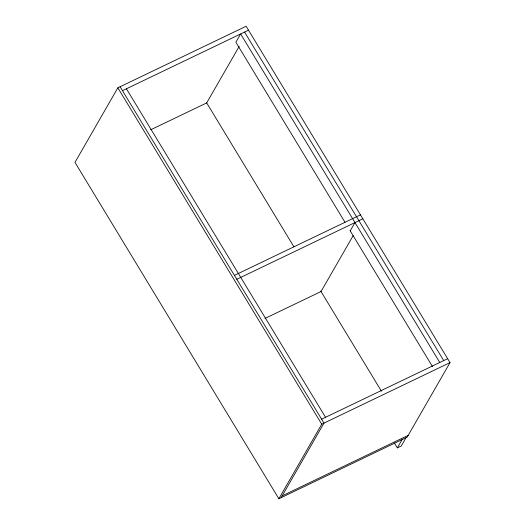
<?xml version="1.0" encoding="UTF-8"?>
<svg xmlns="http://www.w3.org/2000/svg" width="525" height="525" viewBox="0 0 525 525"><rect width="100%" height="100%" fill="white"/><g stroke="black" fill="none" stroke-linecap="round" stroke-linejoin="round"><path stroke-width="0.79" d="M117.843 87.826L74.977 162.382L278.867 498.75L407.157 437.174L450.023 362.617L246.133 26.25L117.843 87.826L321.733 424.193L278.867 498.75M239.177 46.417L206.686 102.92L150.668 129.806M350.208 230.862L354.972 222.574M353.2 235.581L321.018 291.539L265 318.426M281.111 497.667L323.984 423.117L120.094 86.75M394.354 442.982L397.327 447.884L402.091 439.602M406.028 437.712L401.264 445.994L397.327 447.884M122.476 90.674L248.515 30.174M234.432 275.369L360.472 214.869M236.808 279.293L362.847 218.794M321.608 419.193L447.648 358.693M321.733 424.193L450.023 362.617M282.155 495.856L408.194 435.356M244.578 32.064L443.71 360.583M439.773 362.473L240.64 33.954L235.876 42.236L344.991 222.259M350.09 230.665L432.456 366.555M206.43 102.5L293.934 246.855M320.696 291.001L381.439 391.21M126.413 88.784L325.546 417.303"/></g></svg>
